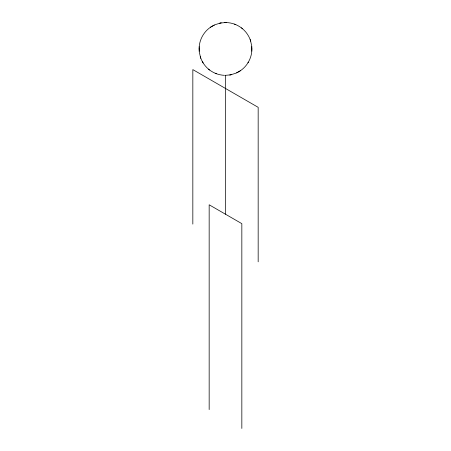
<?xml version="1.0" encoding="UTF-8"?>
<svg xmlns="http://www.w3.org/2000/svg" width="451" height="451" viewBox="0 0 451 451"><rect width="100%" height="100%" fill="white"/><g stroke="black" fill="none" stroke-linecap="round" stroke-linejoin="round"><path stroke-width="0.68" d="M199.162 47.411C199.556 39.214 204.1 31.339 211.006 26.897M199.128 48.195L199.128 49.689M199.19 46.741L199.291 52.028L200.515 57.429M239.994 70.987C246.9 66.545 251.444 58.669 251.838 50.473M251.872 49.689L251.872 48.195M251.81 51.143L251.709 45.855L250.485 40.455M247.965 62.802L248.36 62.137M211.666 26.479L212.962 25.73M239.334 71.405L238.038 72.154M210.437 27.257L215.071 24.704L220.359 23.057M240.563 70.627L235.929 73.18L230.641 74.827M213.594 25.403L214.321 25.025M236.679 72.859L237.406 72.481M220.55 23.024L225.472 22.556M225.528 75.328L230.45 74.86M219.631 23.198L221.294 22.877M229.706 75.007L231.369 74.686M225.731 22.556C231.464 22.573 237.175 24.563 241.691 28.097M224.733 22.55L226.487 22.556M224.513 75.328C219.034 75.12 213.627 73.175 209.309 69.787M234.475 24.112L234.824 24.247M235.456 24.495L235.805 24.636M215.195 73.248L215.544 73.389M216.176 73.637L216.525 73.772M242.221 28.52C246.223 31.767 249.194 36.238 250.728 41.148M200.272 56.73C201.806 61.646 204.777 66.117 208.779 69.364M241.398 27.861L242.514 28.751M208.486 69.133L209.602 70.023M202.262 61.471L202.634 62.114M202.764 62.334L203.142 62.988M250.175 39.547L250.423 40.269M200.577 57.615L200.825 58.337M251.805 46.667L251.838 47.485M199.162 50.399L199.195 51.217M258.169 261.828L258.169 107.327L192.831 69.601L192.831 224.102M241.837 428.45L241.837 223.651L209.163 204.788L209.163 409.587M225.5 75.249L225.5 214.219"/></g></svg>
